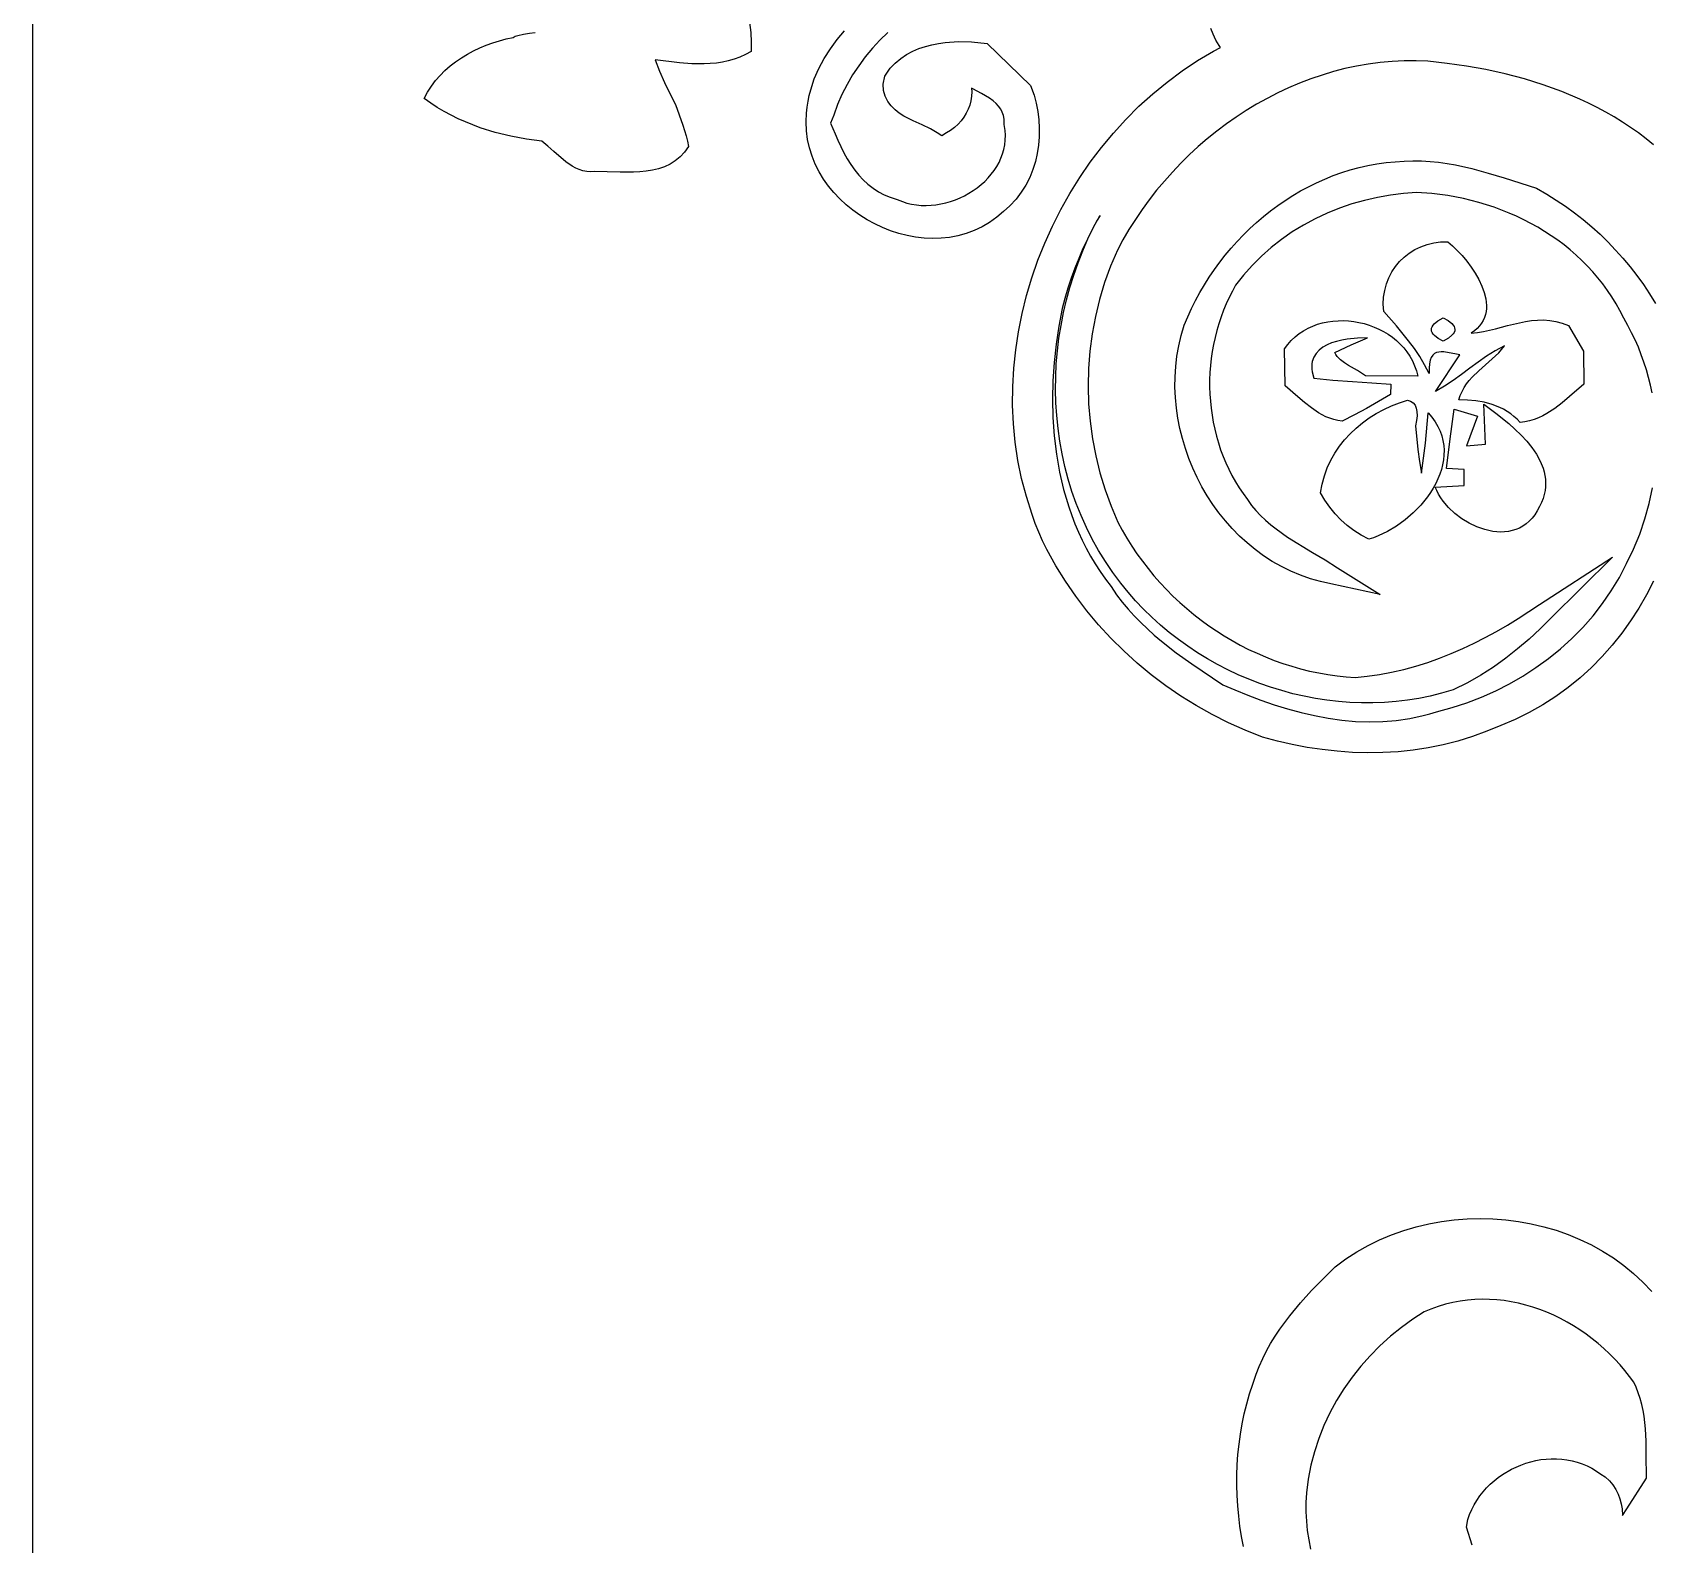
# Model space of a CAD drawing. Extents: x 1 to 4, y 1 to 4.
# Drawn here: x 1 to 1.915, y 2.391 to 3.245 of the extents above; entities that cross this region are included whole.
import ezdxf

# ---------------------------------------------------------------- set-up
doc = ezdxf.new("R2010")
doc.units = 0
doc.layers.add('SMALL', color=18, linetype='CONTINUOUS')

msp = doc.modelspace()

# ---------------------------------------------------------------- linework, layer by layer
at = {"layer": 'SMALL'}
for points in [[(1, 3.875), (1, 1.59)], [(1.40519, 3.25089), (1.4059, 3.24536), (1.40623, 3.2399), (1.4062, 3.23455), (1.40303, 3.23283), (1.39981, 3.23139), (1.39653, 3.23021), (1.39322, 3.22927), (1.38987, 3.22855), (1.38648, 3.22803), (1.38306, 3.2277), (1.37962, 3.22753), (1.3727, 3.22761), (1.36574, 3.22813), (1.35189, 3.22984), (1.35444, 3.2234), (1.35719, 3.21702), (1.36016, 3.21074), (1.3634, 3.2046), (1.36548, 3.19875), (1.36755, 3.19288), (1.3694, 3.18692), (1.37017, 3.1839), (1.3708, 3.18085), (1.36854, 3.17767), (1.36602, 3.17498), (1.36327, 3.17274), (1.36031, 3.17092), (1.35716, 3.16946), (1.35386, 3.16833), (1.35043, 3.1675), (1.34689, 3.16692), (1.34327, 3.16656), (1.3396, 3.16637), (1.33218, 3.16637), (1.32486, 3.16661), (1.31783, 3.16678), (1.31547, 3.16663), (1.31321, 3.16677), (1.31105, 3.16717), (1.30899, 3.1678), (1.307, 3.16865), (1.30509, 3.16967), (1.30145, 3.17215), (1.29463, 3.17808), (1.29131, 3.1811), (1.28795, 3.18387), (1.27911, 3.18509), (1.2703, 3.18674), (1.26158, 3.18887), (1.25301, 3.19152), (1.2488, 3.19305), (1.24465, 3.19473), (1.24057, 3.19655), (1.23657, 3.19854), (1.23264, 3.20068), (1.22881, 3.20298), (1.22508, 3.20545), (1.22145, 3.2081), (1.22333, 3.21164), (1.22546, 3.21498), (1.22781, 3.21812), (1.23038, 3.22108), (1.23313, 3.22384), (1.23607, 3.22642), (1.23917, 3.22882), (1.24241, 3.23104), (1.24578, 3.23308), (1.24926, 3.23494), (1.25284, 3.23663), (1.2565, 3.23814), (1.26022, 3.23949), (1.26399, 3.24068), (1.26778, 3.2417), (1.27159, 3.24256), (1.27286, 3.2432), (1.27427, 3.24369), (1.27744, 3.24437), (1.28082, 3.24485), (1.28416, 3.24539)], [(1.48344, 3.24538), (1.47894, 3.24099), (1.47467, 3.23638), (1.47066, 3.23156), (1.46692, 3.22653), (1.46346, 3.22131), (1.46031, 3.2159), (1.45747, 3.21032), (1.45497, 3.20458), (1.45281, 3.19868), (1.45093, 3.19404), (1.45361, 3.18804), (1.4551, 3.18441), (1.45674, 3.18082), (1.45851, 3.17732), (1.46041, 3.17393), (1.46246, 3.17068), (1.46466, 3.16759), (1.467, 3.16468), (1.46951, 3.16198), (1.47217, 3.1595), (1.47501, 3.15727), (1.47802, 3.15528), (1.48122, 3.15357), (1.48463, 3.15215), (1.4887, 3.15089), (1.4916, 3.14973), (1.49419, 3.14891), (1.49684, 3.14829), (1.49953, 3.14785), (1.50226, 3.1476), (1.50502, 3.14753), (1.5078, 3.14764), (1.51058, 3.14792), (1.51336, 3.14838), (1.51613, 3.149), (1.51886, 3.14978), (1.52155, 3.15072), (1.52418, 3.15181), (1.52675, 3.15305), (1.52924, 3.15442), (1.53164, 3.15593), (1.53393, 3.15756), (1.53612, 3.15931), (1.53817, 3.16117), (1.54009, 3.16314), (1.54186, 3.1652), (1.54348, 3.16735), (1.54493, 3.16959), (1.54621, 3.17191), (1.54731, 3.17429), (1.54822, 3.17675), (1.54893, 3.17927), (1.54943, 3.18185), (1.54973, 3.18449), (1.5498, 3.18719), (1.54963, 3.18995), (1.54916, 3.19327), (1.54909, 3.19629), (1.54871, 3.19839), (1.54806, 3.20027), (1.54715, 3.20201), (1.54597, 3.20365), (1.54452, 3.20522), (1.54281, 3.20673), (1.54092, 3.20815), (1.53636, 3.21092), (1.53137, 3.21345), (1.53066, 3.21378), (1.53075, 3.21182), (1.53062, 3.20928), (1.53026, 3.20678), (1.52966, 3.20432), (1.52881, 3.20194), (1.52772, 3.19964), (1.52639, 3.19744), (1.52482, 3.19537), (1.52303, 3.19342), (1.52101, 3.19161), (1.5188, 3.18994), (1.51654, 3.18852), (1.51385, 3.18683), (1.51117, 3.18856), (1.50934, 3.18975), (1.50743, 3.1908), (1.50275, 3.19303), (1.4976, 3.19539), (1.49243, 3.1981), (1.48984, 3.19975), (1.48743, 3.20161), (1.48521, 3.20378), (1.48329, 3.20632), (1.48181, 3.20926), (1.48091, 3.21256), (1.48068, 3.21612), (1.4816, 3.2207), (1.48468, 3.22509), (1.48761, 3.22804), (1.49073, 3.23061), (1.49402, 3.23281), (1.49745, 3.23467), (1.50098, 3.2362), (1.5046, 3.23743), (1.50828, 3.23839), (1.512, 3.23912), (1.5158, 3.23963), (1.52324, 3.24013), (1.53069, 3.2401), (1.53952, 3.23904), (1.56406, 3.21541), (1.56606, 3.20997), (1.56719, 3.20535), (1.56805, 3.20066), (1.56862, 3.19593), (1.56889, 3.19117), (1.56886, 3.18641), (1.56849, 3.18167), (1.5678, 3.17697), (1.56675, 3.17233), (1.56534, 3.16779), (1.56355, 3.16336), (1.56137, 3.15908), (1.5588, 3.15498), (1.55581, 3.15108), (1.5524, 3.14743), (1.54876, 3.14418), (1.54501, 3.14092), (1.54091, 3.13796), (1.53662, 3.13543), (1.53218, 3.13333), (1.52761, 3.13166), (1.52295, 3.13039), (1.51822, 3.12952), (1.51343, 3.12903), (1.50863, 3.1289), (1.50382, 3.12913), (1.49902, 3.12969), (1.49427, 3.13058), (1.48956, 3.13178), (1.48494, 3.13328), (1.48041, 3.13507), (1.47599, 3.13714), (1.4717, 3.13947), (1.46756, 3.14206), (1.4636, 3.1449), (1.45983, 3.14798), (1.45626, 3.15128), (1.45293, 3.15481), (1.44986, 3.15854), (1.44706, 3.16248), (1.44456, 3.16661), (1.44238, 3.17093), (1.44055, 3.17541), (1.4391, 3.18006), (1.43804, 3.18485), (1.43741, 3.18977), (1.43722, 3.1948), (1.43749, 3.19981), (1.43783, 3.20316), (1.43833, 3.20647), (1.43898, 3.20973), (1.4398, 3.21297), (1.44183, 3.2191), (1.44439, 3.22503), (1.44743, 3.2307), (1.4509, 3.23611), (1.45474, 3.24126), (1.45891, 3.24617)], [(1.91606, 2.93512), (1.91209, 2.92746), (1.90776, 2.92), (1.90308, 2.91277), (1.89805, 2.90578), (1.89267, 2.89905), (1.88696, 2.89261), (1.88091, 2.88647), (1.87453, 2.88065), (1.86783, 2.87518), (1.86081, 2.87006), (1.85347, 2.86534), (1.84583, 2.86101), (1.83789, 2.85711), (1.82981, 2.85372), (1.82191, 2.85035), (1.81375, 2.84737), (1.80549, 2.84483), (1.79713, 2.84271), (1.7887, 2.84102), (1.78021, 2.83973), (1.77167, 2.83884), (1.7631, 2.83834), (1.75452, 2.83821), (1.74594, 2.83846), (1.73737, 2.83906), (1.72883, 2.84), (1.72033, 2.84129), (1.71189, 2.8429), (1.70352, 2.84483), (1.69505, 2.84712), (1.68529, 2.85095), (1.67588, 2.85517), (1.66667, 2.85981), (1.65769, 2.86485), (1.64894, 2.87029), (1.64045, 2.87612), (1.63224, 2.88232), (1.62431, 2.88888), (1.61668, 2.89579), (1.60938, 2.90304), (1.60241, 2.91062), (1.5958, 2.91851), (1.58955, 2.9267), (1.58369, 2.93518), (1.57824, 2.94395), (1.57318, 2.95303), (1.57084, 2.95801), (1.56871, 2.96293), (1.56672, 2.96789), (1.56488, 2.97292), (1.56165, 2.98297), (1.55899, 2.99317), (1.5569, 3.00346), (1.55536, 3.01382), (1.55436, 3.02422), (1.5539, 3.03465), (1.55396, 3.04509), (1.55454, 3.05551), (1.55562, 3.06589), (1.55719, 3.07622), (1.55924, 3.08647), (1.56177, 3.09662), (1.56476, 3.10666), (1.5682, 3.11656), (1.57208, 3.1263), (1.57639, 3.13586), (1.58113, 3.14523), (1.58627, 3.15438), (1.59183, 3.16329), (1.59777, 3.17195), (1.6041, 3.18032), (1.6108, 3.1884), (1.61787, 3.19616), (1.6253, 3.20358), (1.63306, 3.21063), (1.64117, 3.21731), (1.6496, 3.22358), (1.65836, 3.22943), (1.66741, 3.23484), (1.67131, 3.2369), (1.6706, 3.23789), (1.66872, 3.24106), (1.66715, 3.24432), (1.66591, 3.24766)], [(1.91601, 3.18187), (1.9118, 3.1853), (1.90747, 3.18858), (1.90303, 3.19171), (1.89848, 3.19471), (1.89383, 3.19757), (1.88909, 3.2003), (1.88425, 3.20289), (1.87934, 3.20535), (1.87437, 3.20767), (1.86414, 3.21197), (1.85369, 3.21576), (1.84304, 3.21907), (1.83225, 3.22192), (1.82135, 3.22432), (1.8104, 3.2263), (1.79943, 3.22786), (1.7886, 3.22903), (1.78184, 3.22929), (1.77505, 3.22925), (1.76829, 3.22893), (1.76157, 3.22832), (1.75488, 3.22744), (1.74825, 3.22628), (1.74168, 3.22487), (1.73516, 3.22319), (1.72871, 3.22126), (1.72233, 3.21909), (1.71603, 3.21668), (1.70982, 3.21403), (1.70369, 3.21116), (1.69767, 3.20807), (1.69175, 3.20476), (1.68593, 3.20125), (1.68024, 3.19753), (1.67467, 3.19362), (1.66922, 3.18952), (1.66391, 3.18524), (1.65875, 3.18079), (1.65373, 3.17616), (1.64886, 3.17138), (1.64415, 3.16644), (1.63962, 3.16135), (1.63525, 3.15612), (1.63106, 3.15076), (1.62706, 3.14526), (1.62325, 3.13965), (1.61964, 3.13392), (1.61623, 3.12809), (1.61308, 3.12227), (1.60922, 3.11324), (1.60585, 3.10394), (1.60299, 3.09445), (1.60066, 3.08481), (1.59885, 3.07506), (1.59757, 3.06522), (1.5968, 3.05532), (1.59656, 3.04539), (1.59685, 3.03546), (1.59765, 3.02557), (1.59898, 3.01573), (1.60083, 3.00599), (1.60321, 2.99637), (1.6061, 2.9869), (1.60953, 2.97758), (1.61142, 2.97304), (1.61341, 2.96862), (1.61584, 2.96406), (1.61845, 2.95953), (1.62122, 2.95508), (1.62414, 2.95073), (1.6272, 2.94647), (1.63039, 2.94232), (1.63372, 2.93826), (1.63718, 2.93432), (1.64077, 2.93049), (1.64448, 2.92677), (1.6483, 2.92318), (1.65224, 2.9197), (1.65628, 2.91635), (1.66043, 2.91312), (1.66467, 2.91003), (1.66901, 2.90707), (1.67344, 2.90425), (1.67796, 2.90158), (1.68256, 2.89904), (1.68723, 2.89666), (1.69198, 2.89443), (1.69679, 2.89235), (1.70167, 2.89043), (1.7066, 2.88868), (1.71159, 2.88709), (1.71663, 2.88566), (1.72172, 2.88441), (1.72685, 2.88333), (1.73201, 2.88243), (1.7372, 2.88171), (1.74243, 2.88117), (1.74737, 2.88081), (1.75415, 2.88148), (1.76114, 2.88246), (1.76807, 2.88375), (1.77493, 2.88533), (1.78173, 2.88719), (1.78845, 2.88931), (1.79511, 2.89168), (1.80169, 2.89429), (1.8082, 2.89712), (1.81463, 2.90015), (1.82099, 2.90338), (1.82727, 2.90678), (1.83347, 2.91035), (1.83956, 2.91405), (1.85165, 2.92194), (1.89278, 2.94879), (1.8579, 2.9142), (1.85192, 2.90828), (1.84569, 2.90249), (1.83924, 2.89694), (1.83255, 2.89165), (1.82561, 2.88666), (1.81841, 2.88203), (1.81092, 2.87778), (1.80288, 2.87387), (1.79628, 2.87189), (1.78991, 2.8703), (1.78349, 2.86898), (1.77703, 2.86794), (1.77055, 2.86716), (1.76404, 2.86665), (1.75752, 2.8664), (1.75099, 2.86641), (1.74447, 2.86667), (1.73797, 2.86718), (1.73148, 2.86793), (1.72503, 2.86892), (1.71861, 2.87016), (1.71224, 2.87162), (1.70593, 2.87332), (1.69967, 2.87525), (1.69349, 2.87739), (1.68739, 2.87976), (1.68138, 2.88235), (1.67546, 2.88515), (1.66964, 2.88815), (1.66394, 2.89137), (1.65836, 2.89479), (1.65291, 2.8984), (1.6476, 2.90222), (1.64244, 2.90623), (1.63742, 2.91042), (1.63258, 2.91481), (1.6279, 2.91938), (1.62341, 2.92413), (1.6191, 2.92905), (1.615, 2.93414), (1.61053, 2.94011), (1.60635, 2.94627), (1.60246, 2.95257), (1.59887, 2.95901), (1.59557, 2.96558), (1.59257, 2.97227), (1.58986, 2.97907), (1.58743, 2.98597), (1.58529, 2.99295), (1.58343, 3), (1.58186, 3.00713), (1.58057, 3.01431), (1.57955, 3.02154), (1.57882, 3.0288), (1.57835, 3.03609), (1.57816, 3.04339), (1.57824, 3.0507), (1.57859, 3.05801), (1.57921, 3.0653), (1.58009, 3.07257), (1.58123, 3.0798), (1.58264, 3.08699), (1.5843, 3.09413), (1.58623, 3.10121), (1.58841, 3.10821), (1.59085, 3.11513), (1.59354, 3.12195), (1.59648, 3.12867), (1.59967, 3.13528), (1.60312, 3.14177), (1.60329, 3.14197), (1.60171, 3.13915), (1.59886, 3.1339), (1.59616, 3.12856), (1.59362, 3.12314), (1.59123, 3.11765), (1.58901, 3.11209), (1.58696, 3.10647), (1.58507, 3.10078), (1.58335, 3.09504), (1.58182, 3.08935), (1.57995, 3.07936), (1.57843, 3.06915), (1.57732, 3.05883), (1.57664, 3.04846), (1.5764, 3.03806), (1.57664, 3.02767), (1.57736, 3.01733), (1.5786, 3.00707), (1.58038, 2.9969), (1.58146, 2.99193), (1.5827, 2.98696), (1.58407, 2.98204), (1.58559, 2.97718), (1.58726, 2.97237), (1.58909, 2.96762), (1.59106, 2.96293), (1.59319, 2.95832), (1.59548, 2.95377), (1.59793, 2.94931), (1.60055, 2.94492), (1.60333, 2.94062), (1.60629, 2.93641), (1.60955, 2.93212), (1.61264, 2.92757), (1.61579, 2.92341), (1.61911, 2.9194), (1.6226, 2.91553), (1.62625, 2.9118), (1.63004, 2.90819), (1.63396, 2.90469), (1.63798, 2.9013), (1.64639, 2.89474), (1.65508, 2.88848), (1.67262, 2.87663), (1.67947, 2.87371), (1.68679, 2.87075), (1.69421, 2.86797), (1.7017, 2.86539), (1.70927, 2.86305), (1.71688, 2.86098), (1.72454, 2.85922), (1.73223, 2.85777), (1.73994, 2.85669), (1.74764, 2.85598), (1.75534, 2.85569), (1.76301, 2.85584), (1.77066, 2.85645), (1.77826, 2.85757), (1.78586, 2.85921), (1.78957, 2.86022), (1.79349, 2.86144), (1.80223, 2.86377), (1.8106, 2.86649), (1.81881, 2.86963), (1.82684, 2.8732), (1.83467, 2.87718), (1.84227, 2.88155), (1.84962, 2.88632), (1.8567, 2.89147), (1.86348, 2.89699), (1.86995, 2.90286), (1.87607, 2.90909), (1.88184, 2.91564), (1.88722, 2.92253), (1.89219, 2.92973), (1.89674, 2.93724), (1.90086, 2.9451), (1.9048, 2.95336), (1.90823, 2.96178), (1.91114, 2.97038), (1.91354, 2.97911), (1.91542, 2.98796)], [(1.91524, 3.04161), (1.91431, 3.046), (1.91323, 3.05036), (1.91201, 3.05468), (1.91064, 3.05896), (1.90913, 3.0632), (1.90746, 3.0674), (1.90564, 3.07155), (1.90368, 3.07564), (1.90156, 3.07968), (1.89918, 3.08385), (1.89703, 3.0881), (1.89484, 3.09203), (1.89249, 3.09586), (1.89, 3.09957), (1.88738, 3.10317), (1.88461, 3.10667), (1.88172, 3.11005), (1.8787, 3.11331), (1.87556, 3.11646), (1.8723, 3.1195), (1.86893, 3.12242), (1.86546, 3.12523), (1.86189, 3.12791), (1.85822, 3.13048), (1.85446, 3.13292), (1.85061, 3.13524), (1.84669, 3.13744), (1.84269, 3.13951), (1.83862, 3.14146), (1.83452, 3.14327), (1.82605, 3.14654), (1.81742, 3.14928), (1.80864, 3.15149), (1.79976, 3.15316), (1.79082, 3.15428), (1.78204, 3.15486), (1.77484, 3.15433), (1.76744, 3.15341), (1.76009, 3.15211), (1.75281, 3.15043), (1.74561, 3.14838), (1.73854, 3.14595), (1.73161, 3.14315), (1.72484, 3.13999), (1.71828, 3.13647), (1.71193, 3.13261), (1.70583, 3.12839), (1.69999, 3.12383), (1.69445, 3.11894), (1.68922, 3.11371), (1.68434, 3.10816), (1.67991, 3.10245), (1.67811, 3.09918), (1.67628, 3.09562), (1.6746, 3.09199), (1.67305, 3.0883), (1.67165, 3.08455), (1.67038, 3.08074), (1.66924, 3.07689), (1.66825, 3.07299), (1.6674, 3.06906), (1.66668, 3.0651), (1.66611, 3.06111), (1.66568, 3.0571), (1.66538, 3.05308), (1.66523, 3.04905), (1.66522, 3.04501), (1.66534, 3.04098), (1.66561, 3.03696), (1.66602, 3.03295), (1.66657, 3.02896), (1.66726, 3.025), (1.66809, 3.02107), (1.66907, 3.01717), (1.67018, 3.01332), (1.67143, 3.00952), (1.67283, 3.00576), (1.67436, 3.00207), (1.67604, 2.99844), (1.67785, 2.99488), (1.67981, 2.9914), (1.6819, 2.98799), (1.68414, 2.98467), (1.68659, 2.98134), (1.68896, 2.97806), (1.69141, 2.97511), (1.69403, 2.97232), (1.69682, 2.96966), (1.69975, 2.96713), (1.70279, 2.96473), (1.7093, 2.96012), (1.72329, 2.95147), (1.73043, 2.9472), (1.73744, 2.94278), (1.76154, 2.92762), (1.73372, 2.93367), (1.72793, 2.93493), (1.72213, 2.93658), (1.7165, 2.93856), (1.71103, 2.94088), (1.70574, 2.9435), (1.70063, 2.94641), (1.69571, 2.94961), (1.69099, 2.95307), (1.68647, 2.95678), (1.68215, 2.96073), (1.67804, 2.9649), (1.67416, 2.96928), (1.67049, 2.97385), (1.66705, 2.9786), (1.66385, 2.98352), (1.66088, 2.98859), (1.65816, 2.9938), (1.65569, 2.99913), (1.65347, 3.00458), (1.65152, 3.01013), (1.64983, 3.01577), (1.64842, 3.02148), (1.64728, 3.02725), (1.64643, 3.03306), (1.64588, 3.03892), (1.64562, 3.04479), (1.64567, 3.05067), (1.64603, 3.05654), (1.64672, 3.0624), (1.64772, 3.06822), (1.64906, 3.07399), (1.65079, 3.07981), (1.65282, 3.08469), (1.65495, 3.08932), (1.65724, 3.09388), (1.65968, 3.09837), (1.66227, 3.10277), (1.66501, 3.10709), (1.66789, 3.11132), (1.67091, 3.11545), (1.67406, 3.11948), (1.67735, 3.12341), (1.68076, 3.12722), (1.68429, 3.13092), (1.68795, 3.1345), (1.69172, 3.13795), (1.6956, 3.14127), (1.69959, 3.14446), (1.70369, 3.1475), (1.70789, 3.1504), (1.71219, 3.15314), (1.71658, 3.15573), (1.72106, 3.15816), (1.72563, 3.16041), (1.73029, 3.16249), (1.73502, 3.1644), (1.73983, 3.16612), (1.74471, 3.16765), (1.74966, 3.16898), (1.75468, 3.17011), (1.75975, 3.17104), (1.76488, 3.17175), (1.77006, 3.17224), (1.77519, 3.17251), (1.78002, 3.17273), (1.78494, 3.1727), (1.7898, 3.17244), (1.79462, 3.17197), (1.7994, 3.17131), (1.80416, 3.17047), (1.81345, 3.1684), (1.82262, 3.1659), (1.83165, 3.16315), (1.84985, 3.15726), (1.85575, 3.15396), (1.86111, 3.15063), (1.86634, 3.14711), (1.87142, 3.14341), (1.87636, 3.13954), (1.88116, 3.1355), (1.8858, 3.13128), (1.89029, 3.12691), (1.89462, 3.12238), (1.89878, 3.1177), (1.90279, 3.11288), (1.90662, 3.10791), (1.91029, 3.10281), (1.91377, 3.09758), (1.91708, 3.09222)], [(1.6843, 2.3896), (1.68324, 2.39531), (1.68235, 2.40105), (1.68164, 2.40681), (1.68111, 2.41259), (1.68076, 2.41839), (1.6806, 2.42419), (1.68063, 2.42999), (1.68084, 2.43579), (1.68124, 2.44159), (1.68184, 2.44736), (1.68263, 2.45312), (1.68361, 2.45886), (1.6848, 2.46456), (1.68618, 2.47023), (1.68776, 2.47586), (1.68955, 2.48144), (1.69153, 2.48693), (1.69325, 2.49143), (1.69521, 2.49588), (1.69737, 2.5002), (1.6997, 2.50439), (1.70219, 2.50846), (1.70485, 2.51245), (1.71047, 2.52003), (1.71652, 2.52729), (1.72285, 2.53426), (1.73609, 2.54771), (1.74219, 2.55224), (1.74834, 2.55622), (1.75472, 2.55981), (1.76128, 2.56301), (1.76801, 2.56583), (1.77489, 2.56826), (1.78189, 2.57032), (1.78899, 2.572), (1.79618, 2.5733), (1.80342, 2.57422), (1.8107, 2.57478), (1.818, 2.57496), (1.8253, 2.57477), (1.83257, 2.57422), (1.83979, 2.57329), (1.84695, 2.572), (1.85401, 2.57035), (1.86097, 2.56832), (1.8678, 2.56594), (1.87447, 2.56318), (1.88097, 2.56006), (1.88727, 2.55658), (1.89336, 2.55273), (1.8992, 2.54852), (1.90477, 2.54395), (1.91005, 2.53901), (1.91503, 2.53371)], [(1.81357, 2.39039), (1.81033, 2.40046), (1.81106, 2.40482), (1.81209, 2.40769), (1.8133, 2.41047), (1.81468, 2.41314), (1.81623, 2.4157), (1.81792, 2.41815), (1.81976, 2.42049), (1.82172, 2.4227), (1.82381, 2.42479), (1.82602, 2.42675), (1.82832, 2.42859), (1.83078, 2.43032), (1.83579, 2.43327), (1.84107, 2.43567), (1.8439, 2.43668), (1.84671, 2.43752), (1.84956, 2.43819), (1.85244, 2.4387), (1.85535, 2.43905), (1.85828, 2.43922), (1.86121, 2.43922), (1.86415, 2.43903), (1.86707, 2.43866), (1.86998, 2.4381), (1.87285, 2.43733), (1.87569, 2.43637), (1.87848, 2.4352), (1.8812, 2.43381), (1.88385, 2.43222), (1.88621, 2.43056), (1.88867, 2.4289), (1.89109, 2.42677), (1.89312, 2.42441), (1.89478, 2.42187), (1.89609, 2.41921), (1.89707, 2.41647), (1.89778, 2.41369), (1.89826, 2.41082), (1.89851, 2.40717), (1.90105, 2.41099), (1.91207, 2.42832), (1.91196, 2.44182), (1.9119, 2.44906), (1.91154, 2.45619), (1.91074, 2.4632), (1.91016, 2.46656), (1.90943, 2.46991), (1.90853, 2.47321), (1.90745, 2.47646), (1.90619, 2.47965), (1.90488, 2.48252), (1.90255, 2.48564), (1.89989, 2.48901), (1.8971, 2.49228), (1.89419, 2.49545), (1.89116, 2.4985), (1.88802, 2.50145), (1.88478, 2.50427), (1.88144, 2.50697), (1.878, 2.50955), (1.87447, 2.51199), (1.87087, 2.51428), (1.86719, 2.51644), (1.86343, 2.51845), (1.85962, 2.5203), (1.85574, 2.52199), (1.85181, 2.52352), (1.84784, 2.52488), (1.84382, 2.52607), (1.83977, 2.52708), (1.83568, 2.52791), (1.83158, 2.52856), (1.82745, 2.52901), (1.82331, 2.52927), (1.81916, 2.52933), (1.815, 2.52919), (1.81085, 2.52884), (1.8067, 2.52827), (1.80256, 2.52749), (1.79843, 2.52649), (1.79432, 2.52526), (1.79023, 2.52379), (1.78643, 2.52224), (1.78, 2.51809), (1.77356, 2.51344), (1.76738, 2.50844), (1.76148, 2.5031), (1.75589, 2.49745), (1.75062, 2.49149), (1.74569, 2.48526), (1.74113, 2.47877), (1.73694, 2.47205), (1.73316, 2.4651), (1.7298, 2.45795), (1.72688, 2.45062), (1.72442, 2.44313), (1.72244, 2.43549), (1.72095, 2.42773), (1.71997, 2.41985), (1.71966, 2.41453), (1.71963, 2.40921), (1.71989, 2.40389), (1.72042, 2.3986), (1.7212, 2.39333), (1.72222, 2.38808)]]:
    msp.add_lwpolyline(points, dxfattribs=at)
for points in [[(1.76359, 3.0877), (1.76334, 3.09177), (1.76353, 3.09573), (1.76412, 3.09955), (1.76511, 3.10321), (1.76646, 3.10669), (1.76816, 3.10997), (1.77019, 3.11303), (1.77253, 3.11584), (1.77515, 3.11839), (1.77804, 3.12065), (1.78117, 3.12261), (1.78453, 3.12424), (1.78809, 3.12552), (1.79184, 3.12644), (1.79575, 3.12696), (1.7998, 3.12707), (1.80242, 3.12473), (1.80511, 3.12209), (1.80782, 3.11918), (1.81046, 3.11604), (1.81298, 3.11272), (1.8153, 3.10924), (1.81736, 3.10567), (1.81909, 3.10202), (1.82043, 3.09836), (1.82131, 3.0947), (1.82165, 3.0911), (1.8216, 3.08933), (1.82139, 3.08759), (1.82102, 3.08589), (1.82047, 3.08422), (1.81974, 3.0826), (1.81882, 3.08102), (1.8177, 3.0795), (1.81637, 3.07804), (1.81483, 3.07664), (1.81305, 3.07531), (1.8165, 3.07573), (1.81993, 3.07633), (1.82674, 3.07789), (1.83351, 3.07966), (1.84029, 3.08129), (1.84368, 3.08196), (1.84709, 3.08246), (1.85051, 3.08276), (1.85395, 3.08282), (1.85741, 3.08259), (1.8609, 3.08203), (1.86442, 3.0811), (1.86797, 3.07976), (1.87639, 3.06528), (1.87666, 3.04664), (1.86864, 3.03954), (1.86451, 3.03606), (1.86024, 3.03281), (1.85577, 3.02992), (1.85345, 3.02866), (1.85105, 3.02754), (1.84858, 3.02658), (1.84603, 3.0258), (1.84339, 3.02521), (1.84065, 3.02484), (1.83897, 3.02668), (1.83719, 3.02834), (1.83533, 3.02984), (1.83338, 3.03119), (1.83135, 3.03238), (1.82926, 3.03342), (1.82489, 3.03512), (1.82033, 3.03632), (1.81563, 3.0371), (1.81086, 3.03751), (1.80605, 3.03762), (1.80682, 3.04014), (1.80782, 3.04249), (1.80903, 3.04469), (1.81041, 3.04675), (1.81195, 3.0487), (1.81362, 3.05056), (1.81724, 3.05406), (1.82107, 3.05742), (1.82491, 3.06079), (1.82854, 3.06433), (1.83022, 3.0662), (1.83176, 3.06818), (1.82659, 3.06546), (1.82166, 3.06236), (1.81222, 3.05553), (1.80757, 3.05201), (1.80285, 3.04859), (1.798, 3.04537), (1.79293, 3.04247), (1.80666, 3.06313), (1.80369, 3.06362), (1.80059, 3.06427), (1.79754, 3.06474), (1.79609, 3.0648), (1.79471, 3.0647), (1.79344, 3.06437), (1.7923, 3.0638), (1.79129, 3.06292), (1.79046, 3.06171), (1.78981, 3.06012), (1.78938, 3.0581), (1.78917, 3.05562), (1.78923, 3.05263), (1.78672, 3.0575), (1.78393, 3.06218), (1.7809, 3.0667), (1.77767, 3.07107), (1.77077, 3.07951)], [(1.7971, 3.08406), (1.80002, 3.08244), (1.8021, 3.08081), (1.80283, 3.07999), (1.80336, 3.07916), (1.80367, 3.07834), (1.80378, 3.07751), (1.80369, 3.07668), (1.80338, 3.07584), (1.80287, 3.07501), (1.80216, 3.07417), (1.80011, 3.07249), (1.79724, 3.0708), (1.79432, 3.07243), (1.79224, 3.07406), (1.79151, 3.07488), (1.79098, 3.0757), (1.79067, 3.07653), (1.79056, 3.07736), (1.79065, 3.07819), (1.79096, 3.07902), (1.79147, 3.07986), (1.79218, 3.08069), (1.79423, 3.08237)], [(1.70745, 3.0665), (1.70932, 3.06898), (1.71135, 3.07124), (1.71353, 3.07329), (1.71585, 3.07512), (1.7183, 3.07674), (1.72085, 3.07815), (1.72351, 3.07936), (1.72625, 3.08037), (1.72906, 3.08117), (1.73192, 3.08178), (1.73484, 3.0822), (1.73778, 3.08242), (1.74075, 3.08245), (1.74371, 3.0823), (1.74667, 3.08197), (1.74961, 3.08145), (1.75252, 3.08076), (1.75537, 3.0799), (1.75816, 3.07886), (1.76088, 3.07766), (1.76351, 3.07629), (1.76604, 3.07475), (1.76846, 3.07306), (1.77074, 3.07121), (1.77289, 3.0692), (1.77488, 3.06705), (1.7767, 3.06474), (1.77835, 3.06229), (1.77979, 3.0597), (1.78103, 3.05696), (1.78205, 3.05409), (1.78283, 3.05108), (1.75322, 3.05122), (1.75106, 3.05286), (1.74869, 3.05433), (1.74374, 3.05709), (1.74137, 3.05857), (1.7392, 3.06023), (1.73735, 3.06217), (1.73658, 3.06327), (1.73592, 3.06448), (1.74512, 3.06872), (1.75437, 3.07276), (1.74882, 3.07258), (1.74286, 3.07195), (1.73988, 3.07142), (1.73696, 3.07072), (1.73417, 3.06982), (1.73157, 3.06872), (1.7292, 3.06738), (1.72712, 3.0658), (1.7254, 3.06394), (1.72408, 3.0618), (1.72322, 3.05934), (1.72299, 3.05799), (1.72289, 3.05656), (1.72294, 3.05504), (1.72313, 3.05343), (1.72401, 3.04994), (1.73492, 3.04885), (1.74585, 3.04807), (1.75678, 3.04737), (1.76769, 3.04651), (1.76749, 3.04065), (1.75389, 3.03289), (1.74702, 3.02916), (1.74003, 3.02564), (1.73764, 3.02598), (1.73533, 3.02653), (1.73308, 3.02726), (1.7309, 3.02817), (1.7267, 3.03043), (1.72269, 3.03315), (1.71885, 3.03618), (1.71513, 3.03939), (1.70793, 3.0457)], [(1.77705, 3.03756), (1.77879, 3.03693), (1.7802, 3.03597), (1.78127, 3.03466), (1.78199, 3.03301), (1.78238, 3.03102), (1.78242, 3.0287), (1.78213, 3.02603), (1.78149, 3.02302), (1.78295, 3.00957), (1.78385, 3.0029), (1.78492, 2.99623), (1.7861, 3.00473), (1.78711, 3.01327), (1.78869, 3.03035), (1.79082, 3.02786), (1.79264, 3.0253), (1.79416, 3.0227), (1.79539, 3.02006), (1.79635, 3.01739), (1.79704, 3.01468), (1.79748, 3.01196), (1.79767, 3.00923), (1.79762, 3.00649), (1.79735, 3.00376), (1.79687, 3.00103), (1.79617, 2.99832), (1.79529, 2.99564), (1.79422, 2.99299), (1.79298, 2.99038), (1.79157, 2.98781), (1.79001, 2.9853), (1.7883, 2.98284), (1.78451, 2.97815), (1.78026, 2.97379), (1.77565, 2.96981), (1.77075, 2.96628), (1.76565, 2.96325), (1.76043, 2.96079), (1.7578, 2.95979), (1.75517, 2.95894), (1.75082, 2.9612), (1.74673, 2.96378), (1.74291, 2.96667), (1.73936, 2.96985), (1.73609, 2.9733), (1.73307, 2.97702), (1.73033, 2.98099), (1.72785, 2.98519), (1.72877, 2.99008), (1.73006, 2.99477), (1.7317, 2.99926), (1.73368, 3.00354), (1.73597, 3.00761), (1.73856, 3.01147), (1.74144, 3.01512), (1.74457, 3.01854), (1.74795, 3.02174), (1.75157, 3.02471), (1.75539, 3.02746), (1.7594, 3.02996), (1.76359, 3.03223), (1.76794, 3.03425), (1.77243, 3.03603)], [(1.79899, 2.99892), (1.8012, 3.01567), (1.80336, 3.03237), (1.81662, 3.02847), (1.81036, 3.01178), (1.82106, 3.01259), (1.82012, 3.03527), (1.82698, 3.03012), (1.8342, 3.02428), (1.83775, 3.02112), (1.84117, 3.01781), (1.84438, 3.01434), (1.8473, 3.01073), (1.84987, 3.00699), (1.85201, 3.00311), (1.85364, 2.9991), (1.85425, 2.99705), (1.8547, 2.99497), (1.85498, 2.99286), (1.85509, 2.99072), (1.85502, 2.98855), (1.85476, 2.98636), (1.8543, 2.98414), (1.85363, 2.98189), (1.85274, 2.97962), (1.85162, 2.97732), (1.85035, 2.97488), (1.84895, 2.9727), (1.84742, 2.97075), (1.84578, 2.96904), (1.84403, 2.96756), (1.84219, 2.9663), (1.84026, 2.96525), (1.83826, 2.96441), (1.83619, 2.96377), (1.83407, 2.96333), (1.83189, 2.96307), (1.82968, 2.96299), (1.82745, 2.96308), (1.82519, 2.96334), (1.82293, 2.96375), (1.82067, 2.96432), (1.81619, 2.96588), (1.81183, 2.96797), (1.80767, 2.97053), (1.80379, 2.9735), (1.80027, 2.97683), (1.79718, 2.98047), (1.79582, 2.98238), (1.79459, 2.98435), (1.79351, 2.98637), (1.79259, 2.98842), (1.80908, 2.9893), (1.80908, 2.99832)]]:
    msp.add_lwpolyline(points, close=True, dxfattribs=at)

doc.saveas('drawing.dxf')
